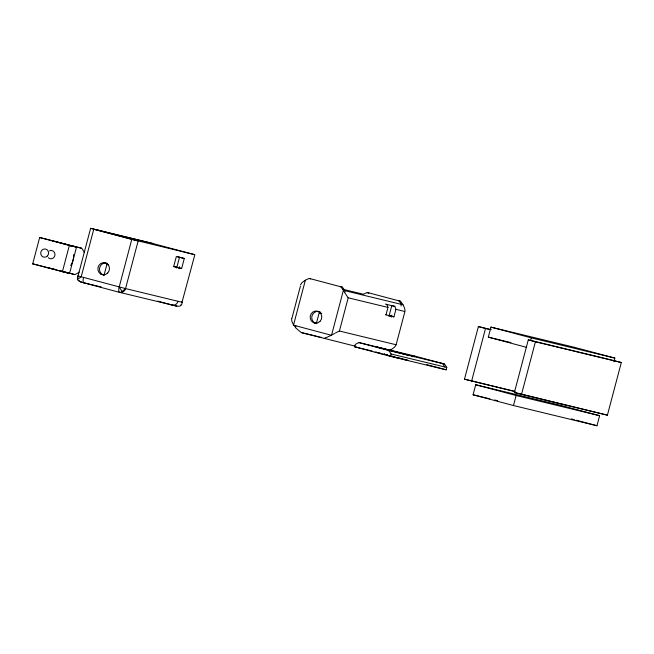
<?xml version="1.0" encoding="UTF-8"?>
<svg xmlns="http://www.w3.org/2000/svg" width="654" height="654" viewBox="0 0 654 654"><rect width="100%" height="100%" fill="white"/><g stroke="black" fill="none" stroke-linecap="round" stroke-linejoin="round"><path stroke-width="0.98" d="M300.497 284.809L302.132 282.52L305.369 280.214A31.098 29.504 -76.4 0 1 309.317 278.432L310.576 278.939M32.7 263.824L39.649 237.516L46.81 239.241L76.51 247.163L69.553 273.47L32.7 263.824L69.553 273.47M62.4 271.745L69.349 245.438L76.51 247.163M153.42 243.631L90.62 228.32L78.039 275.923A5.183 4.921 -76.4 0 0 77.883 277.86M93.775 229.202L81.202 276.805L77.466 279.479L77.695 279.961A9.27 8.289 -74.4 0 0 81.48 282.16M104.133 274.86L106.904 264.363L108.499 264.747M180.34 305.909A9.27 8.289 -74.4 0 1 175.959 305.958L119.486 292.338A5.183 1.635 -75.1 0 1 119.216 286.942L131.789 239.339L90.62 228.32M119.494 292.297A9.27 4.153 -75.4 0 0 121.824 291.758L125.543 288.618L138.133 240.991L131.789 239.339M176.654 268.066L179.523 257.21L184.281 258.485L181.632 268.508L173.678 266.579L176.327 256.564L184.281 258.485M179.032 268.704L179.548 266.726M194.54 254.61L151.826 243.247L95.37 229.587L133.383 239.724L194.851 254.708L182.016 302.254C182.286 303.35 181.142 306.587 180.553 304.952M291.897 318.359L300.423 286.1M305.369 280.214L293.523 325.03L291.864 321.392L291.578 318.555M320.787 313.111L319.201 312.726L316.43 323.223L313.618 322.536M391.182 349.596L394.329 347.372L396.03 345.132L405.039 311.051L404.613 308.157L403.027 304.78L344.977 290.736L342.426 287.22L340.832 286.836A31.098 29.504 -76.4 0 1 343.383 290.351L331.545 335.167L334.554 333.475M344.683 292.502L344.977 290.736M354.656 346.8L355.277 344.429A29.569 28.057 -76.4 0 1 359.03 342.598L414.726 356.07L444.401 363.984A29.569 28.057 -76.4 0 1 446.756 367.45L446.134 369.812L390.438 356.34L354.656 346.8L372.24 351.051M385.966 314.95L387.961 307.413L386.874 304.462L385.369 304.061M388.942 316.43L391.811 305.573L394.82 306.383L395.907 309.334L393.921 316.871L385.631 314.746M391.321 317.067L391.844 315.089M401.016 305.966L401.433 304.388A31.098 29.504 -76.4 0 0 398.891 300.881L400.477 301.265A31.098 29.504 -76.4 0 1 403.027 304.78M390.438 356.34L391.067 353.978A29.569 28.057 -76.4 0 0 388.705 350.511L359.038 342.598M515.058 391.591L464.487 379.189L478.393 326.575L491.228 329.673M471.616 381.086L485.521 328.471L490.459 329.665M473.079 394.771L475.728 384.748L559.227 404.94L599.62 415.715L596.971 425.738L513.472 405.537L473.079 394.771L489.781 398.809M526.723 347.388L488.309 337.145L490.95 327.123L574.449 347.315L614.842 358.09L613.877 361.736M514.387 392.49L528.285 339.876L614.171 360.656L621.3 362.553L607.403 415.167L514.387 392.49L607.403 415.167M513.472 405.537L516.12 395.515L599.62 415.715M530.623 340.628L531.342 337.897L614.842 358.09M521.516 394.395L535.413 341.78L621.3 362.553M78.766 280.28A5.183 4.921 -76.4 0 0 81.464 282.201L119.486 292.338A5.183 4.921 -76.4 0 0 125.56 288.594L182.27 302.312L181.501 302.083M77.368 279.569L77.785 275.865L125.56 288.594M122.085 291.512L119.232 286.975M335.363 333L339.312 331.022M324.188 338.486L325.479 337.946M391.002 349.694L388.738 350.732M325.725 337.856L331.357 335.265L293.638 325.21M384.299 354.125L384.83 354.255M375.028 351.885L375.216 351.983M408.325 360.509L406.494 360.06M342.704 289.24L363.42 294.251A31.098 29.504 -76.4 0 1 367.368 292.477L368.954 292.861A31.098 29.504 -76.4 0 0 367.949 293.245M386.874 304.462L394.82 306.383M387.961 307.413L348.198 297.791L339.418 331.03L395.923 344.707M395.907 309.334L404.654 311.451M177.757 256.793L179.523 257.218M488.309 337.145L510.897 342.606M173.343 266.382L181.632 268.508M84.301 252.583A16.195 15.369 -76.4 0 0 81.644 248.242L53.603 241.056A16.195 15.369 -76.4 0 0 52.663 241.424M81.644 248.242L69.716 245.356A16.195 15.369 -76.4 0 1 70.354 246.141M313.936 322.724L316.92 323.444M100.896 274.181L104.624 275.081M46.647 267.363L54.911 269.358M62.768 271.663L67.983 272.922M68.727 273.102L74.695 274.549A16.195 15.369 -76.4 0 0 79.142 272.097M388.705 350.511L444.401 363.984M391.067 353.978L446.756 367.45M319.013 336.859L301.371 332.592L355.858 346.342M319.896 337.08L321.662 337.505M81.464 282.201L101.272 286.992M464.487 379.189L514.837 391.362M494.694 399.995L497.637 400.706M376.23 352.179L377.587 352.522M386.89 354.77L387.642 354.959M378.437 352.735L380.407 353.25M403.968 359.414L405.758 359.872M401.834 358.858L402.938 359.144M390.79 356.152L399.161 358.286L398.425 358.049M383.89 354.157L385.108 354.476M399.463 358.237L400.665 358.547M388.517 355.563L389.661 355.858M397.084 357.427L398.172 357.713M386.334 354.795L387.536 355.114M397.019 357.591L398.237 357.918M386.269 354.967L387.381 355.261M393.79 351.378L410.001 355.572L375.993 346.808L393.234 351.263M399.512 358.073L400.608 358.359M383.17 354.141L384.135 354.403M388.705 355.424L389.825 355.719M367.368 292.477L400.477 301.265M309.317 278.432L342.426 287.22M490.95 327.123L531.342 337.897M478.393 326.575L485.521 328.471M528.285 339.876L535.413 341.78M389.171 315.604L393.921 316.871M39.649 237.516L69.349 245.438M319.201 312.726L321.743 313.405M106.904 264.363L108.605 264.821M426.792 364.654L446.134 369.812M401.531 358.605L403.404 359.111M391.909 356.275L392.923 356.553M391.444 356.111L392.465 356.389M380.865 353.528L382.238 353.896M59.522 270.503L62.367 271.263M64.264 271.77L74.695 274.549M475.728 384.748L516.12 395.515M157.639 301.118L175.942 305.998A5.183 1.635 -75.1 0 0 176.825 305.614M571.359 418.903L574.31 419.696M576.28 420.22L596.971 425.738M393.921 356.814L397.926 357.91M379.941 353.283L378.216 352.808M404.295 359.348L405.913 359.79M386.767 354.852L387.585 355.073M377.44 352.596L376.132 352.236M406.608 359.978L408.423 360.493M384.928 354.337L384.307 354.157M301.216 332.543L295.485 327.703A5.183 1.635 -75.1 0 1 295.87 325.806M348.083 297.75L344.846 292.771M343.383 290.351L343.873 291.144M411.554 356.103A29.569 28.057 -76.4 0 1 412.748 355.596M413.066 356.798A29.569 28.057 -76.4 0 1 414.726 356.07M442.423 363.51A29.569 28.057 -76.4 0 1 444.777 366.968M315.89 323.346A6.115 5.796 -76.4 0 1 312.195 315.261A6.115 5.796 -76.4 0 1 320.346 312.048M295.682 327.548A12.549 6.9 48.7 0 1 293.883 325.144M49.451 250.874A4.145 3.932 -76.4 0 1 54.396 252.395A4.145 3.932 -76.4 0 1 53.522 257.766A4.145 3.932 -76.4 0 1 48.339 257.725M73.542 254.643A16.195 15.369 -76.4 0 1 70.673 265.508M64.591 244.31A16.195 15.369 -76.4 0 1 65.531 243.942M178.043 301.29A5.183 4.921 -76.4 0 1 171.969 305.034M83.843 282.83A5.183 1.635 -75.1 0 1 83.573 277.435M103.602 274.982A6.115 5.796 -76.4 0 1 99.8 267.192A6.115 5.796 -76.4 0 1 107.509 263.423M319.961 321.425A6.115 5.796 -76.4 0 0 317.648 311.206A6.115 5.796 -76.4 0 0 310.315 318.629A6.115 5.796 -76.4 0 0 319.961 321.425M47.423 255.967A4.145 3.932 -76.4 0 0 45.723 249.084A4.145 3.932 -76.4 0 0 40.842 254.218A4.145 3.932 -76.4 0 0 47.423 255.967M107.673 273.061A6.115 5.796 -76.4 0 0 105.359 262.843A6.115 5.796 -76.4 0 0 98.018 270.257A6.115 5.796 -76.4 0 0 107.673 273.061"/></g></svg>
